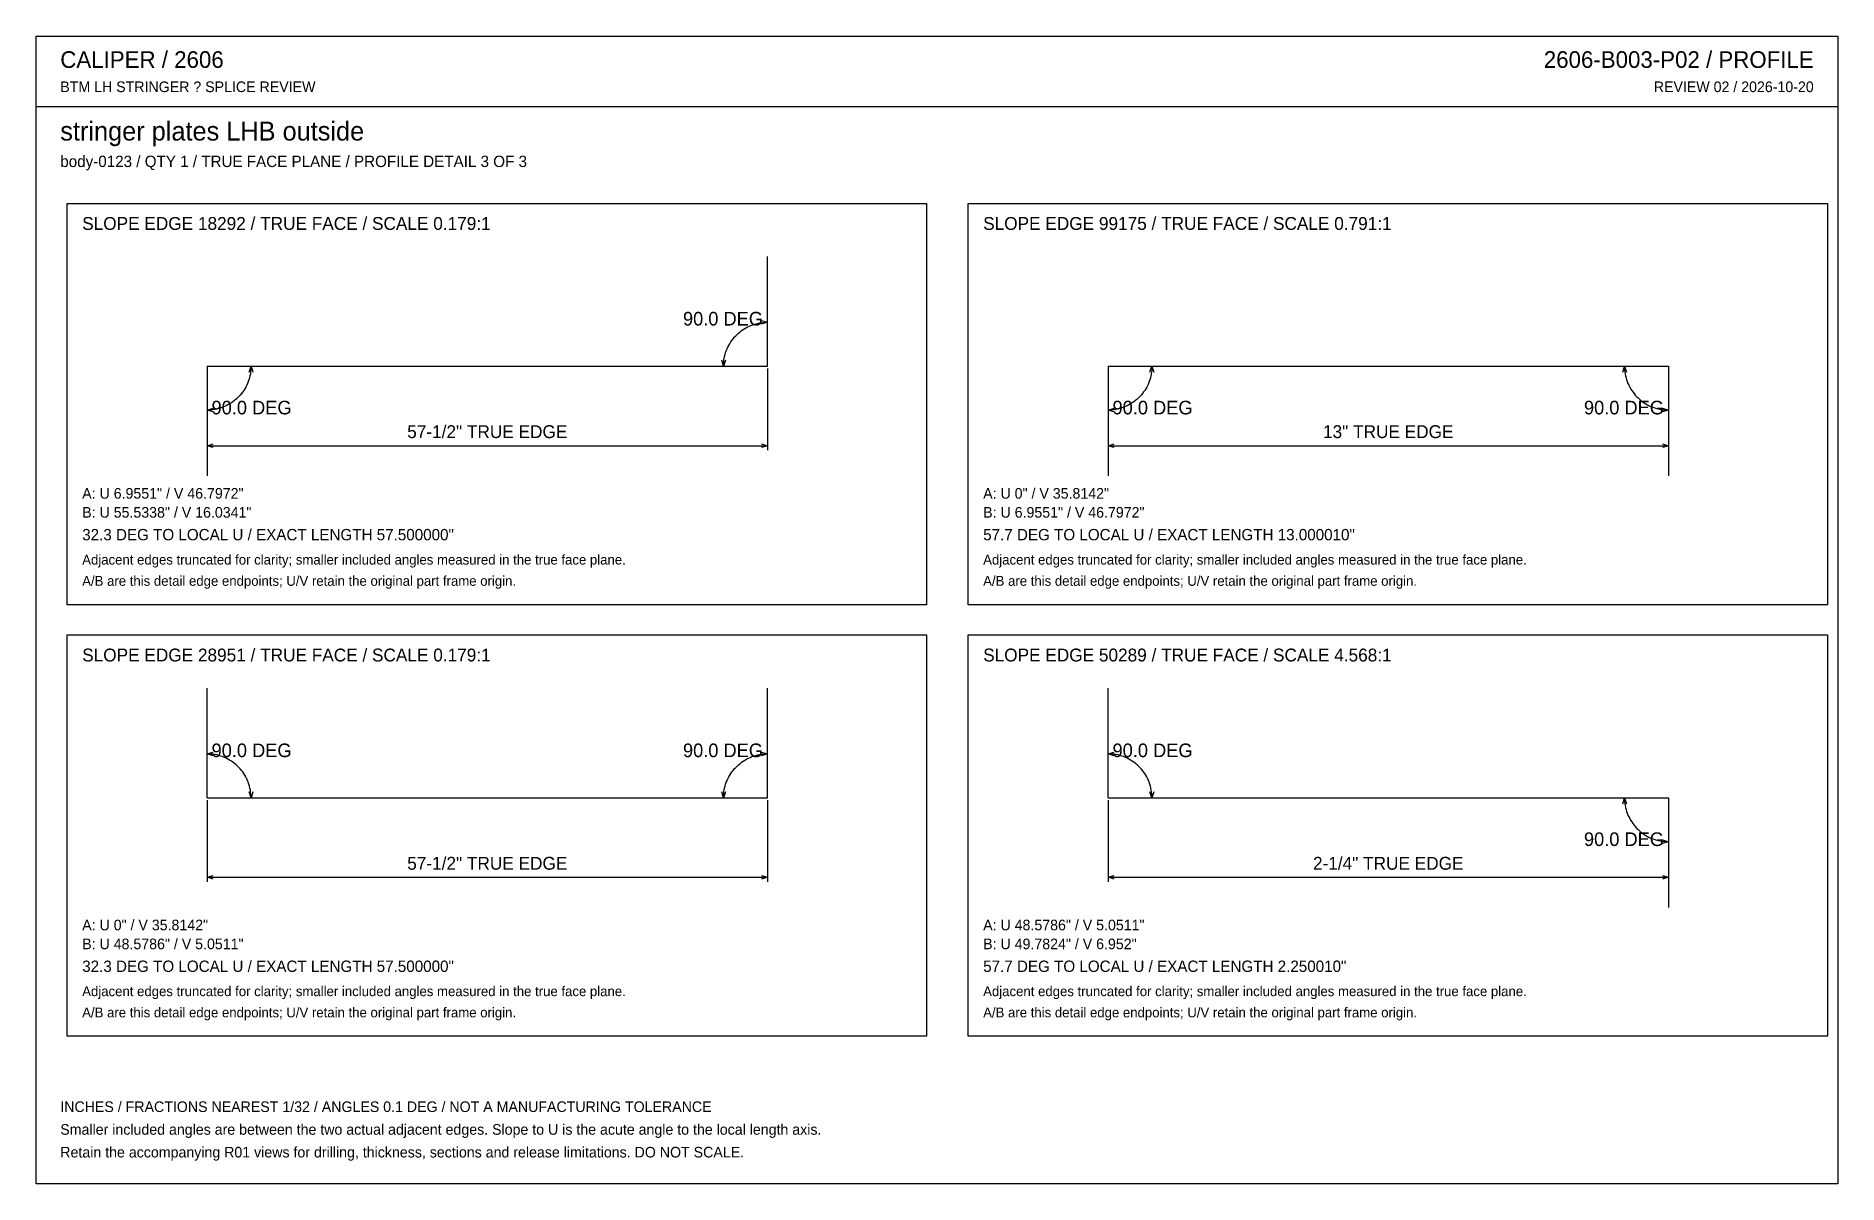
# Model space of a CAD drawing. Header units: inches. Extents: x 0.5 to 33.5, y 0.5 to 21.5.
import ezdxf
from ezdxf.enums import TextEntityAlignment as Align

# ---------------------------------------------------------------- set-up
doc = ezdxf.new("R2010")
doc.units = ezdxf.units.IN
doc.header["$MEASUREMENT"] = 0

msp = doc.modelspace()

# ---------------------------------------------------------------- linework, layer by layer
at = {"layer": 'ANNOTATION'}
for p, q in [((13.507, 16.182), (13.539, 16.198)), ((13.539, 16.198), (13.572, 16.213)), ((13.572, 16.213), (13.606, 16.226)), ((13.606, 16.226), (13.64, 16.238)), ((13.64, 16.238), (13.675, 16.249)), ((13.675, 16.249), (13.71, 16.258)), ((13.71, 16.258), (13.745, 16.265)), ((13.745, 16.265), (13.781, 16.27)), ((13.777, 16.31), (13.889, 16.278)), ((13.889, 16.278), (13.779, 16.241)), ((13.781, 16.27), (13.817, 16.275)), ((13.817, 16.275), (13.853, 16.277)), ((13.853, 16.277), (13.889, 16.278)), ((13.18, 15.854), (13.197, 15.885)), ((13.197, 15.885), (13.217, 15.916)), ((13.217, 15.916), (13.237, 15.946)), ((13.237, 15.946), (13.259, 15.974)), ((13.259, 15.974), (13.282, 16.002)), ((13.282, 16.002), (13.307, 16.029)), ((13.307, 16.029), (13.332, 16.054)), ((13.332, 16.054), (13.359, 16.079)), ((13.359, 16.079), (13.387, 16.102)), ((13.387, 16.102), (13.415, 16.124)), ((13.415, 16.124), (13.445, 16.145)), ((13.445, 16.145), (13.476, 16.164)), ((13.476, 16.164), (13.507, 16.182)), ((13.083, 15.472), (13.051, 15.584)), ((13.121, 15.583), (13.083, 15.472)), ((13.084, 15.508), (13.087, 15.544)), ((13.087, 15.544), (13.091, 15.58)), ((13.091, 15.58), (13.096, 15.616)), ((13.096, 15.616), (13.104, 15.651)), ((13.104, 15.651), (13.112, 15.687)), ((13.112, 15.687), (13.123, 15.721)), ((13.123, 15.721), (13.135, 15.755)), ((13.135, 15.755), (13.148, 15.789)), ((13.148, 15.789), (13.163, 15.822)), ((13.163, 15.822), (13.18, 15.854)), ((3.611, 15.431), (3.611, 13.931)), ((4.377, 15.223), (4.365, 15.189)), ((4.388, 15.258), (4.377, 15.223)), ((4.379, 15.362), (4.417, 15.472)), ((4.396, 15.293), (4.388, 15.258)), ((4.404, 15.328), (4.396, 15.293)), ((4.409, 15.364), (4.404, 15.328)), ((4.413, 15.4), (4.409, 15.364)), ((4.416, 15.436), (4.413, 15.4)), ((4.417, 15.472), (4.416, 15.436)), ((4.417, 15.472), (4.449, 15.36)), ((13.083, 15.472), (13.084, 15.508)), ((13.889, 15.431), (13.889, 13.931)), ((20.139, 15.431), (20.139, 13.931)), ((20.905, 15.223), (20.893, 15.189)), ((20.915, 15.258), (20.905, 15.223)), ((20.907, 15.362), (20.944, 15.472)), ((20.924, 15.293), (20.915, 15.258)), ((20.931, 15.328), (20.924, 15.293)), ((20.937, 15.364), (20.931, 15.328)), ((20.941, 15.4), (20.937, 15.364)), ((20.944, 15.436), (20.941, 15.4)), ((20.944, 15.472), (20.944, 15.436)), ((20.944, 15.472), (20.977, 15.36)), ((29.579, 15.36), (29.611, 15.472)), ((29.611, 15.472), (29.612, 15.436)), ((29.611, 15.472), (29.648, 15.362)), ((29.612, 15.436), (29.614, 15.4)), ((29.614, 15.4), (29.618, 15.364)), ((29.618, 15.364), (29.624, 15.328)), ((29.624, 15.328), (29.631, 15.293)), ((29.631, 15.293), (29.64, 15.258)), ((29.64, 15.258), (29.651, 15.223)), ((29.651, 15.223), (29.662, 15.189)), ((30.417, 15.431), (30.417, 13.931)), ((4.168, 14.89), (4.141, 14.866)), ((4.193, 14.916), (4.168, 14.89)), ((4.218, 14.942), (4.193, 14.916)), ((4.241, 14.97), (4.218, 14.942)), ((4.263, 14.999), (4.241, 14.97)), ((4.283, 15.028), (4.263, 14.999)), ((4.303, 15.059), (4.283, 15.028)), ((4.32, 15.09), (4.303, 15.059)), ((4.337, 15.123), (4.32, 15.09)), ((4.352, 15.156), (4.337, 15.123)), ((4.365, 15.189), (4.352, 15.156)), ((20.696, 14.89), (20.669, 14.866)), ((20.721, 14.916), (20.696, 14.89)), ((20.746, 14.942), (20.721, 14.916)), ((20.769, 14.97), (20.746, 14.942)), ((20.791, 14.999), (20.769, 14.97)), ((20.811, 15.028), (20.791, 14.999)), ((20.83, 15.059), (20.811, 15.028)), ((20.848, 15.09), (20.83, 15.059)), ((20.865, 15.123), (20.848, 15.09)), ((20.88, 15.156), (20.865, 15.123)), ((20.893, 15.189), (20.88, 15.156)), ((29.662, 15.189), (29.676, 15.156)), ((29.676, 15.156), (29.691, 15.123)), ((29.691, 15.123), (29.707, 15.09)), ((29.707, 15.09), (29.725, 15.059)), ((29.725, 15.059), (29.744, 15.028)), ((29.744, 15.028), (29.765, 14.999)), ((29.765, 14.999), (29.787, 14.97)), ((29.787, 14.97), (29.81, 14.942)), ((29.81, 14.942), (29.834, 14.916)), ((29.834, 14.916), (29.86, 14.89)), ((29.86, 14.89), (29.887, 14.866)), ((3.611, 14.667), (3.721, 14.704)), ((3.647, 14.667), (3.611, 14.667)), ((3.723, 14.634), (3.611, 14.667)), ((3.683, 14.67), (3.647, 14.667)), ((3.719, 14.674), (3.683, 14.67)), ((3.755, 14.68), (3.719, 14.674)), ((3.79, 14.687), (3.755, 14.68)), ((3.825, 14.696), (3.79, 14.687)), ((3.86, 14.706), (3.825, 14.696)), ((3.894, 14.718), (3.86, 14.706)), ((3.928, 14.731), (3.894, 14.718)), ((3.961, 14.746), (3.928, 14.731)), ((3.993, 14.763), (3.961, 14.746)), ((4.024, 14.781), (3.993, 14.763)), ((4.055, 14.8), (4.024, 14.781)), ((4.085, 14.821), (4.055, 14.8)), ((4.113, 14.842), (4.085, 14.821)), ((4.141, 14.866), (4.113, 14.842)), ((20.139, 14.667), (20.249, 14.704)), ((20.175, 14.667), (20.139, 14.667)), ((20.251, 14.634), (20.139, 14.667)), ((20.211, 14.67), (20.175, 14.667)), ((20.247, 14.674), (20.211, 14.67)), ((20.283, 14.68), (20.247, 14.674)), ((20.318, 14.687), (20.283, 14.68)), ((20.353, 14.696), (20.318, 14.687)), ((20.388, 14.706), (20.353, 14.696)), ((20.422, 14.718), (20.388, 14.706)), ((20.455, 14.731), (20.422, 14.718)), ((20.488, 14.746), (20.455, 14.731)), ((20.521, 14.763), (20.488, 14.746)), ((20.552, 14.781), (20.521, 14.763)), ((20.583, 14.8), (20.552, 14.781)), ((20.612, 14.821), (20.583, 14.8)), ((20.641, 14.842), (20.612, 14.821)), ((20.669, 14.866), (20.641, 14.842)), ((29.887, 14.866), (29.914, 14.842)), ((29.914, 14.842), (29.943, 14.821)), ((29.943, 14.821), (29.973, 14.8)), ((29.973, 14.8), (30.003, 14.781)), ((30.003, 14.781), (30.035, 14.763)), ((30.035, 14.763), (30.067, 14.746)), ((30.067, 14.746), (30.1, 14.731)), ((30.1, 14.731), (30.134, 14.718)), ((30.134, 14.718), (30.168, 14.706)), ((30.168, 14.706), (30.202, 14.696)), ((30.202, 14.696), (30.237, 14.687)), ((30.237, 14.687), (30.273, 14.68)), ((30.273, 14.68), (30.309, 14.674)), ((30.417, 14.667), (30.305, 14.634)), ((30.306, 14.704), (30.417, 14.667)), ((30.309, 14.674), (30.344, 14.67)), ((30.344, 14.67), (30.381, 14.667)), ((30.381, 14.667), (30.417, 14.667)), ((3.611, 14.014), (3.722, 14.049)), ((3.611, 14.014), (13.889, 14.014)), ((3.722, 13.979), (3.611, 14.014)), ((13.778, 14.049), (13.889, 14.014)), ((13.889, 14.014), (13.778, 13.979)), ((20.139, 14.014), (20.25, 14.049)), ((20.139, 14.014), (30.417, 14.014)), ((20.25, 13.979), (20.139, 14.014)), ((30.306, 14.049), (30.417, 14.014)), ((30.417, 14.014), (30.306, 13.979)), ((3.611, 8.361), (3.723, 8.393)), ((3.647, 8.36), (3.611, 8.361)), ((3.721, 8.324), (3.611, 8.361)), ((3.683, 8.358), (3.647, 8.36)), ((3.719, 8.354), (3.683, 8.358)), ((3.755, 8.348), (3.719, 8.354)), ((3.79, 8.341), (3.755, 8.348)), ((3.825, 8.332), (3.79, 8.341)), ((3.86, 8.322), (3.825, 8.332)), ((3.894, 8.31), (3.86, 8.322)), ((3.928, 8.296), (3.894, 8.31)), ((3.961, 8.281), (3.928, 8.296)), ((3.993, 8.265), (3.961, 8.281)), ((4.024, 8.247), (3.993, 8.265)), ((13.476, 8.247), (13.507, 8.265)), ((13.507, 8.265), (13.539, 8.281)), ((13.539, 8.281), (13.572, 8.296)), ((13.572, 8.296), (13.606, 8.31)), ((13.606, 8.31), (13.64, 8.322)), ((13.64, 8.322), (13.675, 8.332)), ((13.675, 8.332), (13.71, 8.341)), ((13.71, 8.341), (13.745, 8.348)), ((13.745, 8.348), (13.781, 8.354)), ((13.777, 8.393), (13.889, 8.361)), ((13.889, 8.361), (13.779, 8.324)), ((13.781, 8.354), (13.817, 8.358)), ((13.817, 8.358), (13.853, 8.36)), ((13.853, 8.36), (13.889, 8.361)), ((20.139, 8.361), (20.251, 8.393)), ((20.175, 8.36), (20.139, 8.361)), ((20.249, 8.324), (20.139, 8.361)), ((20.211, 8.358), (20.175, 8.36)), ((20.247, 8.354), (20.211, 8.358)), ((20.283, 8.348), (20.247, 8.354)), ((20.318, 8.341), (20.283, 8.348)), ((20.353, 8.332), (20.318, 8.341)), ((20.388, 8.322), (20.353, 8.332)), ((20.422, 8.31), (20.388, 8.322)), ((20.455, 8.296), (20.422, 8.31)), ((20.488, 8.281), (20.455, 8.296)), ((20.521, 8.265), (20.488, 8.281)), ((20.552, 8.247), (20.521, 8.265)), ((4.055, 8.228), (4.024, 8.247)), ((4.085, 8.207), (4.055, 8.228)), ((4.113, 8.185), (4.085, 8.207)), ((4.141, 8.162), (4.113, 8.185)), ((4.168, 8.138), (4.141, 8.162)), ((4.193, 8.112), (4.168, 8.138)), ((4.218, 8.086), (4.193, 8.112)), ((4.241, 8.058), (4.218, 8.086)), ((4.263, 8.029), (4.241, 8.058)), ((4.283, 7.999), (4.263, 8.029)), ((4.303, 7.969), (4.283, 7.999)), ((4.32, 7.937), (4.303, 7.969)), ((4.337, 7.905), (4.32, 7.937)), ((13.163, 7.905), (13.18, 7.937)), ((13.18, 7.937), (13.197, 7.969)), ((13.197, 7.969), (13.217, 7.999)), ((13.217, 7.999), (13.237, 8.029)), ((13.237, 8.029), (13.259, 8.058)), ((13.259, 8.058), (13.282, 8.086)), ((13.282, 8.086), (13.307, 8.112)), ((13.307, 8.112), (13.332, 8.138)), ((13.332, 8.138), (13.359, 8.162)), ((13.359, 8.162), (13.387, 8.185)), ((13.387, 8.185), (13.415, 8.207)), ((13.415, 8.207), (13.445, 8.228)), ((13.445, 8.228), (13.476, 8.247)), ((20.583, 8.228), (20.552, 8.247)), ((20.612, 8.207), (20.583, 8.228)), ((20.641, 8.185), (20.612, 8.207)), ((20.669, 8.162), (20.641, 8.185)), ((20.696, 8.138), (20.669, 8.162)), ((20.721, 8.112), (20.696, 8.138)), ((20.746, 8.086), (20.721, 8.112)), ((20.769, 8.058), (20.746, 8.086)), ((20.791, 8.029), (20.769, 8.058)), ((20.811, 7.999), (20.791, 8.029)), ((20.83, 7.969), (20.811, 7.999)), ((20.848, 7.937), (20.83, 7.969)), ((20.865, 7.905), (20.848, 7.937)), ((4.352, 7.872), (4.337, 7.905)), ((4.365, 7.839), (4.352, 7.872)), ((4.377, 7.804), (4.365, 7.839)), ((4.388, 7.77), (4.377, 7.804)), ((4.417, 7.556), (4.379, 7.666)), ((4.396, 7.735), (4.388, 7.77)), ((4.404, 7.699), (4.396, 7.735)), ((4.409, 7.664), (4.404, 7.699)), ((4.413, 7.628), (4.409, 7.664)), ((4.416, 7.592), (4.413, 7.628)), ((4.449, 7.667), (4.417, 7.556)), ((13.083, 7.556), (13.051, 7.667)), ((13.121, 7.666), (13.083, 7.556)), ((13.084, 7.592), (13.087, 7.628)), ((13.087, 7.628), (13.091, 7.664)), ((13.091, 7.664), (13.096, 7.699)), ((13.096, 7.699), (13.104, 7.735)), ((13.104, 7.735), (13.112, 7.77)), ((13.112, 7.77), (13.123, 7.804)), ((13.123, 7.804), (13.135, 7.839)), ((13.135, 7.839), (13.148, 7.872)), ((13.148, 7.872), (13.163, 7.905)), ((20.88, 7.872), (20.865, 7.905)), ((20.893, 7.839), (20.88, 7.872)), ((20.905, 7.804), (20.893, 7.839)), ((20.915, 7.77), (20.905, 7.804)), ((20.944, 7.556), (20.907, 7.666)), ((20.924, 7.735), (20.915, 7.77)), ((20.931, 7.699), (20.924, 7.735)), ((20.937, 7.664), (20.931, 7.699)), ((20.941, 7.628), (20.937, 7.664)), ((20.944, 7.592), (20.941, 7.628)), ((20.977, 7.667), (20.944, 7.556)), ((3.611, 7.514), (3.611, 6.014)), ((4.417, 7.556), (4.416, 7.592)), ((13.083, 7.556), (13.084, 7.592)), ((13.889, 7.514), (13.889, 6.014)), ((20.139, 7.514), (20.139, 6.014)), ((20.944, 7.556), (20.944, 7.592)), ((29.579, 7.444), (29.611, 7.556)), ((29.611, 7.556), (29.612, 7.519)), ((29.611, 7.556), (29.648, 7.445)), ((29.612, 7.519), (29.614, 7.483)), ((29.614, 7.483), (29.618, 7.447)), ((29.618, 7.447), (29.624, 7.412)), ((29.624, 7.412), (29.631, 7.376)), ((29.631, 7.376), (29.64, 7.341)), ((29.64, 7.341), (29.651, 7.307)), ((29.651, 7.307), (29.662, 7.273)), ((29.662, 7.273), (29.676, 7.239)), ((30.417, 7.514), (30.417, 6.014)), ((29.676, 7.239), (29.691, 7.206)), ((29.691, 7.206), (29.707, 7.174)), ((29.707, 7.174), (29.725, 7.142)), ((29.725, 7.142), (29.744, 7.112)), ((29.744, 7.112), (29.765, 7.082)), ((29.765, 7.082), (29.787, 7.053)), ((29.787, 7.053), (29.81, 7.026)), ((29.81, 7.026), (29.834, 6.999)), ((29.834, 6.999), (29.86, 6.973)), ((29.86, 6.973), (29.887, 6.949)), ((29.887, 6.949), (29.914, 6.926)), ((29.914, 6.926), (29.943, 6.904)), ((29.943, 6.904), (29.973, 6.883)), ((29.973, 6.883), (30.003, 6.864)), ((30.003, 6.864), (30.035, 6.846)), ((30.035, 6.846), (30.067, 6.83)), ((30.067, 6.83), (30.1, 6.815)), ((30.1, 6.815), (30.134, 6.801)), ((30.134, 6.801), (30.168, 6.789)), ((30.168, 6.789), (30.202, 6.779)), ((30.202, 6.779), (30.237, 6.77)), ((30.237, 6.77), (30.273, 6.763)), ((30.273, 6.763), (30.309, 6.757)), ((30.417, 6.75), (30.305, 6.718)), ((30.306, 6.787), (30.417, 6.75)), ((30.309, 6.757), (30.344, 6.753)), ((30.344, 6.753), (30.381, 6.751)), ((30.381, 6.751), (30.417, 6.75)), ((3.611, 6.097), (3.722, 6.132)), ((3.611, 6.097), (13.889, 6.097)), ((3.722, 6.062), (3.611, 6.097)), ((13.778, 6.132), (13.889, 6.097)), ((13.889, 6.097), (13.778, 6.062)), ((20.139, 6.097), (20.25, 6.132)), ((20.139, 6.097), (30.417, 6.097)), ((20.25, 6.062), (20.139, 6.097)), ((30.306, 6.132), (30.417, 6.097)), ((30.417, 6.097), (30.306, 6.062))]:
    msp.add_line(p, q, dxfattribs=at)
at = {"layer": 'OUTLINE'}
for p, q in [((0.472, 21.528), (33.528, 21.528)), ((0.472, 0.472), (0.472, 21.528)), ((33.528, 21.528), (33.528, 0.472)), ((0.472, 20.236), (33.528, 20.236)), ((1.042, 18.458), (16.806, 18.458)), ((1.042, 11.097), (1.042, 18.458)), ((16.806, 18.458), (16.806, 11.097)), ((17.569, 18.458), (33.333, 18.458)), ((17.569, 11.097), (17.569, 18.458)), ((33.333, 18.458), (33.333, 11.097)), ((13.889, 15.472), (13.889, 17.486)), ((3.611, 15.472), (13.889, 15.472)), ((3.611, 15.472), (3.611, 13.458)), ((20.139, 15.472), (30.417, 15.472)), ((20.139, 15.472), (20.139, 13.458)), ((30.417, 15.472), (30.417, 13.458)), ((16.806, 11.097), (1.042, 11.097)), ((33.333, 11.097), (17.569, 11.097)), ((1.042, 10.542), (16.806, 10.542)), ((1.042, 3.181), (1.042, 10.542)), ((16.806, 10.542), (16.806, 3.181)), ((17.569, 10.542), (33.333, 10.542)), ((17.569, 3.181), (17.569, 10.542)), ((33.333, 10.542), (33.333, 3.181)), ((3.611, 7.556), (3.611, 9.569)), ((13.889, 7.556), (13.889, 9.569)), ((20.139, 7.556), (20.139, 9.569)), ((3.611, 7.556), (13.889, 7.556)), ((20.139, 7.556), (30.417, 7.556)), ((30.417, 7.556), (30.417, 5.542)), ((16.806, 3.181), (1.042, 3.181)), ((33.333, 3.181), (17.569, 3.181)), ((33.528, 0.472), (0.472, 0.472))]:
    msp.add_line(p, q, dxfattribs=at)

# ---------------------------------------------------------------- texts
at = {"layer": 'ANNOTATION'}
for s, height, p in [('CALIPER / 2606', 0.30556, (0.917, 20.944)), ('BTM LH STRINGER ? SPLICE REVIEW', 0.19444, (0.917, 20.5)), ('stringer plates LHB outside', 0.34722, (0.917, 19.611)), ('body-0123 / QTY 1 / TRUE FACE PLANE / PROFILE DETAIL 3 OF 3', 0.20833, (0.917, 19.125)), ('SLOPE EDGE 18292 / TRUE FACE / SCALE 0.179:1', 0.23611, (1.319, 17.972)), ('SLOPE EDGE 99175 / TRUE FACE / SCALE 0.791:1', 0.23611, (17.847, 17.972)), ('A: U 6.9551" / V 46.7972"', 0.19444, (1.319, 13.042)), ('A: U 0" / V 35.8142"', 0.19444, (17.847, 13.042)), ('B: U 55.5338" / V 16.0341"', 0.19444, (1.319, 12.694)), ('B: U 6.9551" / V 46.7972"', 0.19444, (17.847, 12.694)), ('32.3 DEG TO LOCAL U / EXACT LENGTH 57.500000"', 0.20833, (1.319, 12.278)), ('57.7 DEG TO LOCAL U / EXACT LENGTH 13.000010"', 0.20833, (17.847, 12.278)), ('Adjacent edges truncated for clarity; smaller included angles measured in the true face plane.', 0.18056, (1.319, 11.833)), ('Adjacent edges truncated for clarity; smaller included angles measured in the true face plane.', 0.18056, (17.847, 11.833)), ('A/B are this detail edge endpoints; U/V retain the original part frame origin.', 0.18056, (1.319, 11.444)), ('A/B are this detail edge endpoints; U/V retain the original part frame origin.', 0.18056, (17.847, 11.444)), ('SLOPE EDGE 28951 / TRUE FACE / SCALE 0.179:1', 0.23611, (1.319, 10.056)), ('SLOPE EDGE 50289 / TRUE FACE / SCALE 4.568:1', 0.23611, (17.847, 10.056)), ('A: U 0" / V 35.8142"', 0.19444, (1.319, 5.125)), ('A: U 48.5786" / V 5.0511"', 0.19444, (17.847, 5.125)), ('B: U 48.5786" / V 5.0511"', 0.19444, (1.319, 4.778)), ('B: U 49.7824" / V 6.952"', 0.19444, (17.847, 4.778)), ('32.3 DEG TO LOCAL U / EXACT LENGTH 57.500000"', 0.20833, (1.319, 4.361)), ('57.7 DEG TO LOCAL U / EXACT LENGTH 2.250010"', 0.20833, (17.847, 4.361)), ('Adjacent edges truncated for clarity; smaller included angles measured in the true face plane.', 0.18056, (1.319, 3.917)), ('Adjacent edges truncated for clarity; smaller included angles measured in the true face plane.', 0.18056, (17.847, 3.917)), ('A/B are this detail edge endpoints; U/V retain the original part frame origin.', 0.18056, (1.319, 3.528)), ('A/B are this detail edge endpoints; U/V retain the original part frame origin.', 0.18056, (17.847, 3.528)), ('INCHES / FRACTIONS NEAREST 1/32 / ANGLES 0.1 DEG / NOT A MANUFACTURING TOLERANCE', 0.19444, (0.917, 1.792)), ('Smaller included angles are between the two actual adjacent edges. Slope to U is the acute angle to the local length axis.', 0.194444, (0.917, 1.375)), ('Retain the accompanying R01 views for drilling, thickness, sections and release limitations. DO NOT SCALE.', 0.194444, (0.917, 0.958))]:
    msp.add_text(s, height=height, dxfattribs=at).set_placement(p)
for s, height, p in [('2606-B003-P02 / PROFILE', 0.30556, (33.083, 20.944)), ('REVIEW 02 / 2026-10-20', 0.19444, (33.083, 20.5))]:
    msp.add_text(s, height=height, dxfattribs=at).set_placement(p, align=Align.RIGHT)
for s, height, p in [('90.0 DEG', 0.25, (13.074, 16.218)), ('90.0 DEG', 0.25, (4.426, 14.588)), ('90.0 DEG', 0.25, (20.954, 14.588)), ('90.0 DEG', 0.25, (29.602, 14.588)), ('57-1/2" TRUE EDGE', 0.23611, (8.75, 14.153)), ('13" TRUE EDGE', 0.23611, (25.278, 14.153)), ('90.0 DEG', 0.25, (4.426, 8.301)), ('90.0 DEG', 0.25, (13.074, 8.301)), ('90.0 DEG', 0.25, (20.954, 8.301)), ('90.0 DEG', 0.25, (29.602, 6.671)), ('57-1/2" TRUE EDGE', 0.23611, (8.75, 6.236)), ('2-1/4" TRUE EDGE', 0.23611, (25.278, 6.236))]:
    msp.add_text(s, height=height, dxfattribs=at).set_placement(p, align=Align.CENTER)

doc.saveas('drawing.dxf')
